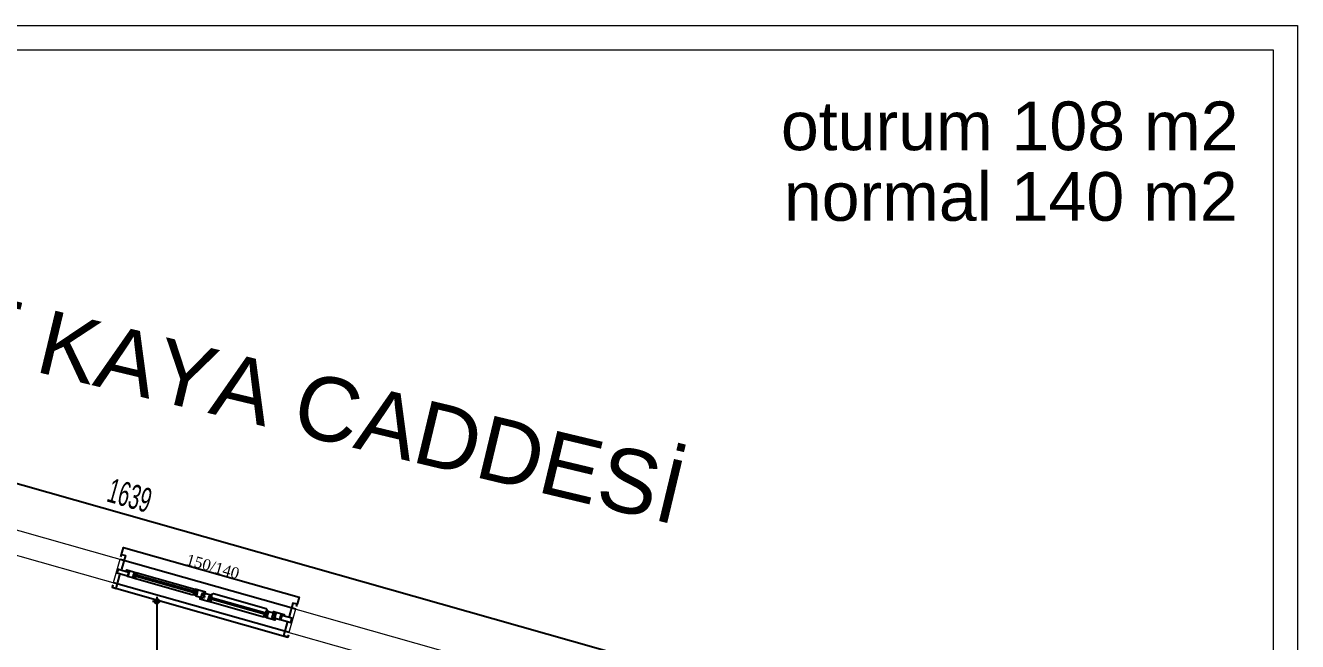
# Model space of a CAD drawing. Extents: x -30085 to -23607, y 116 to 3194.
# Drawn here: x -24652 to -23607, y 2688 to 3194 of the extents above; entities that cross this region are included whole.
import ezdxf
from ezdxf.enums import TextEntityAlignment as Align

# ---------------------------------------------------------------- set-up
doc = ezdxf.new("R2010")
doc.units = 0
doc.layers.get('0').update_dxf_attribs({"color": 5, "lineweight": 0})
for name, color, linetype in [('DIM', 7, 'Continuous'), ('duvar-kesim', 7, 'Continuous'), ('penc-yazi', 7, 'Continuous'), ('pencere', 7, 'Continuous')]:
    doc.layers.add(name, color=color, linetype=linetype)
for name, color, linetype, lineweight in [('DUVAR', 4, 'Continuous', 0), ('OLCU10', 2, 'Continuous', 25), ('ROL_CEPHE', 1, 'Continuous', 0)]:
    doc.layers.add(name, color=color, linetype=linetype, lineweight=lineweight)
doc.layers.get('0').off()
doc.styles.get("Standard").update_dxf_attribs({"font": ''})
doc.styles.add('STYLE0', font='', dxfattribs={"height": 1})
doc.styles.add('STYLE2', font='', dxfattribs={"height": 1})
doc.styles.add('T', font='ISOt.shx', dxfattribs={"width": 0.6})
doc.styles.get('Standard').set_extended_font_data('Times New Roman')
doc.styles.get('STYLE0').set_extended_font_data('Arial')
doc.styles.get('STYLE2').set_extended_font_data('Arial')
doc.dimstyles.new('DOT2', dxfattribs={"dimtxt": 20, "dimasz": 0.7, "dimexe": 5, "dimexo": 5, "dimgap": 6, "dimtad": 1, "dimdec": 0, "dimdsep": 46, "dimtxsty": 'T', "dimblk1": 'SEL2', "dimblk2": 'SEL2', "dimsah": 1, "dimcen": 0, "dimse1": 1, "dimse2": 1, "dimclrd": 256, "dimclre": 256, "dimclrt": 256, "dimadec": 0, "dimazin": 0, "dimtfac": 1, "dimtdec": 0, "dimtix": 1, "dimtmove": 2, "dimatfit": 3, "dimldrblk": 'SEL2', "dimfxl": 1, "dimtolj": 1, "dimtzin": 0, "dimarcsym": 0})

# ---------------------------------------------------------------- blocks, each defined once
blk = doc.blocks.new('SEL2')
at = {"layer": 'OLCU10'}
for p, q in [((5.25, 0), (-5.25, 0)), ((0, 5.25), (0, -3.95))]:
    blk.add_line(p, q, dxfattribs=at)
blk.add_circle((0, 0), 2.75, dxfattribs=at)
blk = doc.blocks.new('*D131')
at = {"layer": 'Defpoints', "color": 0}
for p in [(-25358.8, 3015.9), (-25368.8, 2980.8), (-23792.1, 2533.7)]:
    blk.add_point(p, dxfattribs=at)
at = {"layer": 'DIM', "lineweight": -2}
blk.add_line((-23782.8, 2568.9), (-25358.1, 3015.7), dxfattribs=at)
at = {"layer": 'DIM', "linetype": 'ByBlock', "lineweight": -2, "xscale": 0.7, "yscale": 0.7, "zscale": 0.7}
for p, rotation in [((-25358.8, 3015.9), 164.1651429524517), ((-23782.1, 2568.7), 344.1651429524517)]:
    blk.add_blockref('SEL2', p, dxfattribs=dict(at, rotation=rotation))
at = {"layer": 'DIM', "insert": (-24566.1, 2807.7), "char_height": 20, "attachment_point": 5, "rotation": 344.1651, "style": 'T'}
blk.add_mtext('\\A1;1639', dxfattribs=at)
blk = doc.blocks.new('*D134')
at = {"layer": 'Defpoints', "color": 0}
for p in [(-24525.2, 2720.8), (-24543.7, 2417.1), (-24525.2, 2417.1)]:
    blk.add_point(p, dxfattribs=at)
at = {"layer": 'DIM', "lineweight": -2}
blk.add_line((-24543.7, 2720.1), (-24543.7, 2417.8), dxfattribs=at)
at = {"layer": 'DIM', "linetype": 'ByBlock', "lineweight": -2, "xscale": 0.7, "yscale": 0.7, "zscale": 0.7}
for p, rotation in [((-24543.7, 2720.8), 90), ((-24543.7, 2417.1), 270)]:
    blk.add_blockref('SEL2', p, dxfattribs=dict(at, rotation=rotation))
at = {"layer": 'DIM', "insert": (-24559.7, 2568.9), "char_height": 20, "attachment_point": 5, "rotation": 90, "style": 'T'}
blk.add_mtext('\\A1;304', dxfattribs=at)
blk = doc.blocks.new('fm-win2')
at = {"color": 8, "linetype": 'Continuous'}
for p, q in [((11, 1.37), (11, 0.17)), ((11, 1.37), (54.25, 1.37)), ((11, 0.17), (54.25, 0.17)), ((12, 1.37), (12, 0.17)), ((12.75, 3), (52.5, 3)), ((53.25, 1.37), (53.25, 0.17)), ((54.25, 1.37), (54.25, 0.17)), ((63.85, 0.28), (63.85, -0.92)), ((63.85, 0.28), (103.15, 0.28)), ((64.85, 0.28), (64.85, -0.92)), ((102.15, 0.28), (102.15, -0.92)), ((103.15, 0.28), (103.15, -0.92)), ((12.85, -1.85), (52.3, -1.85)), ((63.85, -0.92), (103.15, -0.92)), ((65.4, -3.35), (101.6, -3.35))]:
    blk.add_line(p, q, dxfattribs=at)
at = {"linetype": 'Continuous'}
for points in [[(7, -1.75), (0, -1.75), (0, 1.75), (7, 1.75)], [(7.5, -1.7), (7.5, -0.1), (7.2, -0.1), (7.2, 0.2), (7.5, 0.2), (7.5, 0.7), (7.2, 0.7), (7.2, 1), (7.5, 1), (7.5, 2), (6.16, 2), (6.16, 2.7), (5.65, 2.7), (5.51, 2), (5.2, 2), (5.4, 3), (12.5, 3), (12.7, 2), (12.39, 2), (12.25, 2.7), (11.74, 2.7), (11.74, 2), (10.5, 2), (10.5, 1), (10.8, 1), (10.8, 0.7), (10.5, 0.7), (10.5, 0.2), (10.8, 0.2), (10.8, -0.1), (10.5, -0.1), (10.5, -1.7), (10.8, -1.7), (10.8, -2), (7.2, -2), (7.2, -1.7)], [(58, 2), (59.24, 2), (59.24, 2.7), (59.75, 2.7), (59.89, 2), (60.2, 2), (60, 3), (52.75, 3), (52.55, 2), (52.86, 2), (53, 2.7), (53.51, 2.7), (53.51, 2), (54.75, 2), (54.75, 1), (54.45, 1), (54.45, 0.7), (54.75, 0.7), (54.75, 0.2), (54.45, 0.2), (54.45, -0.1), (54.75, -0.1), (54.75, -1.69), (54.45, -1.69), (54.45, -2), (58.3, -2), (58.3, -1.69), (58, -1.69), (58, -0.1), (58.3, -0.1), (58.3, 0.2), (58, 0.2), (58, 0.7), (58.3, 0.7), (58.3, 1), (58, 1)], [(63.05, -1.25), (63.05, 0.9), (63.89, 0.9), (63.89, 1.6), (64.4, 1.6), (64.54, 0.9), (64.85, 0.9), (64.65, 1.9), (59.75, 1.9), (59.75, 1.6), (59.85, 1.6), (59.85, 0.8), (59.05, 0.8), (59.05, -0.2), (60.05, -0.2), (60.05, -1.75), (59.05, -1.75), (59.05, -2.25), (57.5, -2.25), (57.5, -3.5), (63.35, -3.5), (63.35, -3.2), (63.05, -3.2), (63.05, -1.4), (63.35, -1.4), (63.35, -1.25)], [(103.95, -1.4), (103.65, -1.4), (103.65, -1.25), (103.95, -1.25), (103.95, 0.9), (103.11, 0.9), (103.11, 1.6), (102.6, 1.6), (102.46, 0.9), (102.15, 0.9), (102.35, 1.9), (107.25, 1.9), (107.25, 1.6), (107.15, 1.6), (107.15, 0.8), (107.95, 0.8), (107.95, -0.2), (106.95, -0.2), (106.95, -1.75), (107.95, -1.75), (107.95, -2.25), (109.5, -2.25), (109.5, -3.5), (103.65, -3.5), (103.65, -3.2), (103.95, -3.2)], [(109, 0.7), (108.7, 0.7), (108.7, 1), (109, 1), (109, 2), (107.76, 2), (107.76, 2.7), (107.25, 2.7), (107.11, 2), (106.8, 2), (107, 3), (114.35, 3), (114.55, 2), (114.24, 2), (114.1, 2.7), (113.59, 2.7), (113.59, 2), (112.25, 2), (112.25, 1), (112.55, 1), (112.55, 0.7), (112.25, 0.7), (112.25, 0.2), (112.55, 0.2), (112.55, -0.1), (112.25, -0.1), (112.25, -1.69), (112.55, -1.69), (112.55, -2), (108.7, -2), (108.7, -1.69), (109, -1.69), (109, -0.1), (108.7, -0.1), (108.7, 0.2), (109, 0.2)], [(113, -1.75), (120, -1.75), (120, 1.75), (113, 1.75)]]:
    blk.add_lwpolyline(points, close=True, dxfattribs=at)
at = {"color": 8, "linetype": 'Continuous'}
blk.add_lwpolyline([(63.45, 1.9), (65.25, 3.7), (101.75, 3.7), (103.55, 1.9)], dxfattribs=at)
for points in [[(10.9, -1.35), (10.9, -1.85), (12.6, -1.85), (12.6, -0.45), (12.3, -0.45), (12.3, -0.95), (11.8, -0.95), (11.8, -0.45), (11.5, -0.45), (11.5, -1.05), (10.7, -1.05), (10.7, -0.45), (10.6, -0.45), (10.6, -1.35)], [(54.35, -1.35), (54.35, -1.85), (52.65, -1.85), (52.65, -0.45), (52.95, -0.45), (52.95, -0.95), (53.45, -0.95), (53.45, -0.45), (53.75, -0.45), (53.75, -1.05), (54.55, -1.05), (54.55, -0.45), (54.65, -0.45), (54.65, -1.35)], [(63.15, -2.45), (63.45, -2.45), (63.45, -3.35), (65.15, -3.35), (65.15, -1.55), (64.85, -1.55), (64.85, -2.05), (64.35, -2.05), (64.35, -1.55), (64.05, -1.55), (64.05, -2.15), (63.25, -2.15), (63.25, -1.55), (63.15, -1.55)], [(103.85, -2.45), (103.55, -2.45), (103.55, -3.35), (101.85, -3.35), (101.85, -1.55), (102.15, -1.55), (102.15, -2.05), (102.65, -2.05), (102.65, -1.55), (102.95, -1.55), (102.95, -2.15), (103.75, -2.15), (103.75, -1.55), (103.85, -1.55)]]:
    blk.add_lwpolyline(points, close=True, dxfattribs=at)

msp = doc.modelspace()

# ---------------------------------------------------------------- linework, layer by layer
at = {"layer": 'DUVAR', "ltscale": 5}
for p, q in [((-24696.7, 2790.2), (-24187.5, 2645.8)), ((-24696.7, 2769.4), (-24192.9, 2626.6))]:
    msp.add_line(p, q, dxfattribs=at)
at = {"layer": 'DUVAR'}
for p, q in [((-24579.5, 2736.2), (-24574, 2755.4)), ((-24435.2, 2695.3), (-24429.7, 2714.5))]:
    msp.add_line(p, q, dxfattribs=at)
at = {"layer": 'duvar-kesim'}
for p, q in [((-24574, 2755.4), (-24429.7, 2714.5)), ((-24579.5, 2736.2), (-24435.2, 2695.3))]:
    msp.add_line(p, q, dxfattribs=at)
at = {"layer": 'pencere'}
for points in [[(-24573.5, 2757.4), (-24572.9, 2759.3), (-24569.6, 2758.3), (-24572.7, 2747.3)], [(-24572.9, 2759.3), (-24571.3, 2765.1), (-24427, 2724.1), (-24428.6, 2718.3)], [(-24580, 2734.3), (-24580.6, 2732.3), (-24577.2, 2731.4), (-24574.1, 2742.5)], [(-24580.6, 2732.3), (-24436.3, 2691.4)], [(-24429.2, 2716.4), (-24428.6, 2718.3), (-24432, 2719.3), (-24435.1, 2708.2)], [(-24435.7, 2693.3), (-24436.3, 2691.4), (-24439.6, 2692.4), (-24436.5, 2703.4)]]:
    msp.add_lwpolyline(points, dxfattribs=at)
at = {"layer": 'ROL_CEPHE', "color": 251}
for points in [[(-25501.5, 3193.9), (-23607, 3193.9), (-23607, 1734.9), (-25501.5, 1734.9)], [(-25481.5, 3173.9), (-23627, 3173.9), (-23627, 1754.9), (-25481.5, 1754.9)]]:
    msp.add_lwpolyline(points, close=True, dxfattribs=at)

# ---------------------------------------------------------------- block references
at = {"layer": 'pencere', "xscale": 1.23333333333224, "zscale": 1.23333333333224, "rotation": 344.1651429529601}
msp.add_blockref('fm-win2', (-24575.8, 2745.5), dxfattribs=at)

# ---------------------------------------------------------------- texts
at = {"layer": 'penc-yazi'}
msp.add_text('150/140', height=9, rotation=344.1651, dxfattribs=at).set_placement((-24497.8, 2749.4), align=Align.MIDDLE_CENTER)
at = {"layer": 'ROL_CEPHE', "color": 251, "style": 'STYLE2'}
for s, p in [('oturum 108 m2', (-24031.3, 3091.4)), ('normal 140 m2', (-24028.9, 3033.4))]:
    msp.add_text(s, height=40, dxfattribs=at).set_placement(p)
at = {"layer": 'ROL_CEPHE', "color": 251, "style": 'STYLE0'}
msp.add_text('AHMET KAYA CADDESİ', height=52.5, rotation=346.5251, dxfattribs=at).set_placement((-24914.6, 2974.4))

# ---------------------------------------------------------------- dimensions: what is measured, and where the dimension line sits
at = {"layer": 'DIM'}
dim = msp.add_aligned_dim(p1=(-23792.1, 2533.7), p2=(-25368.8, 2980.8), distance=-36.5, dimstyle='DOT2', dxfattribs=at)
dim.commit()
dim.dimension.update_dxf_attribs({"geometry": '*D131', "text_midpoint": (-24566.1, 2807.7)})
dim = msp.add_linear_dim(base=(-24543.7, 2417.1), p1=(-24525.2, 2720.8), p2=(-24525.2, 2417.1), angle=90, dimstyle='DOT2', dxfattribs=at)
dim.commit()
dim.dimension.update_dxf_attribs({"geometry": '*D134', "text_midpoint": (-24559.7, 2568.9)})

doc.saveas('drawing.dxf')
